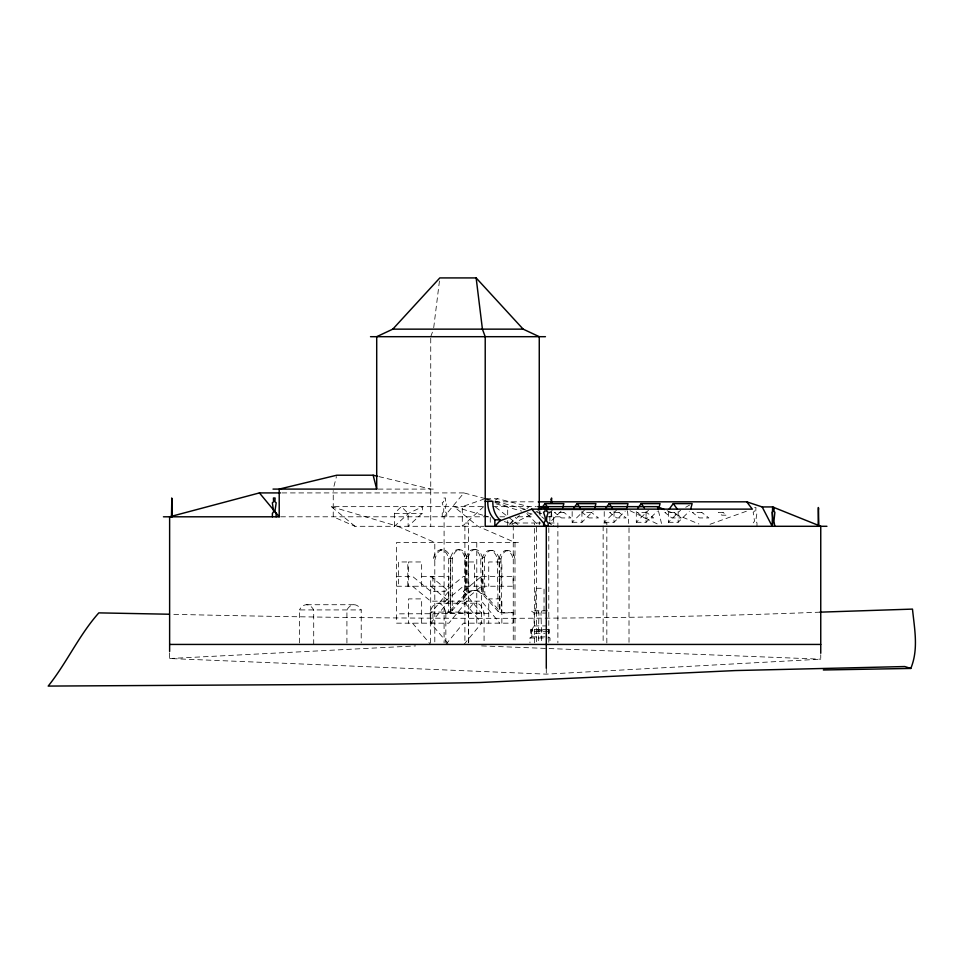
<?xml version="1.0" encoding="UTF-8"?>
<svg xmlns="http://www.w3.org/2000/svg" width="964" height="964" viewBox="0 0 964 964"><rect width="100%" height="100%" fill="white"/><g stroke="black" fill="none" stroke-linecap="round" stroke-linejoin="round"><path stroke-width="0.72" stroke-dasharray="4.82 3.62" d="M394.493 526.296L394.493 513.378L401.313 506.654L408.121 513.378L408.121 526.296L422.172 513.378L422.666 506.654L408.543 513.378L394.493 526.296L355.005 526.296L333.243 516.8L333.243 490.556M433.716 327.676L439.464 280.849M551.3 511.703L551.034 516.8L551.408 516.198L553.673 516.8L553.673 526.296M333.954 486.314L336.448 476.602M430.739 336.689L432.607 331.652M542.045 610.827L540.997 613.044L541.72 642.831M547.444 610.827L531.152 610.827L534.128 613.044L534.128 625.913L531.863 629.48L531.863 636.879L529.959 638.023L529.959 642.831M448.802 591.281L448.802 601.162L430.715 623.166L430.691 576.352L448.802 591.281L430.715 613.297L430.715 623.166L448.706 644.434M466.974 601.162L448.875 623.166L396.578 623.166L396.578 542.455L518.644 542.455M445.85 644.434L463.395 623.166L513.113 623.166L513.113 612.706L501.858 613.056M464.009 644.434L481.566 623.166L481.566 576.352L463.443 591.281L463.443 601.162L481.566 623.166M485.41 498.641L463.889 492.917L444.091 516.8L444.091 642.94M446.995 613.851L448.694 611.887L448.694 558.578A14.617 8.411 -90 0 0 440.44 549.829A14.617 8.411 -90 0 0 432.908 560.337L434.8 560.337A14.617 8.411 -90 0 1 442.331 549.829A14.617 8.411 -90 0 1 450.586 558.578L450.586 611.887L448.887 613.851M509.703 524.042L515.692 517.307M450.357 610.357L465.118 594.125L465.118 558.578A13.701 7.881 -90 0 0 457.743 549.685A13.701 7.881 -90 0 0 450.357 558.578L450.357 610.357L452.261 610.357L467.01 594.125L467.01 558.578A13.701 7.881 -90 0 0 459.635 549.685L457.743 549.685M549.239 513.246L552.288 510.221M561.048 511.233L549.866 522.283L549.866 511.571M572.158 511.571L572.158 522.283L584.365 510.221M572.158 522.283L581.931 522.283L593.125 511.233M604.223 511.571L604.223 522.283L616.43 510.221M604.223 522.283L614.008 522.283L625.19 511.233M636.3 511.571L636.3 522.283L648.507 510.221M636.3 522.283L646.073 522.283L657.267 511.233M668.365 511.571L668.365 522.283L680.572 510.221M668.365 522.283L678.15 522.283L689.332 511.233M483.651 506.654L462.298 526.296L462.298 506.654L483.579 499.219M509.836 524.332L519.451 515.499M526.922 508.618L529.055 506.654L497.725 498.725L486.41 498.725M445.272 601.162L463.395 586.233L513.113 586.233L513.113 576.352L474.637 576.352M463.443 601.162L481.566 586.233M685.717 507.293L689.573 505.088M495.159 500.159L497.725 498.725M511.703 524.271L541.009 509.438M710.046 524.271L746.678 511.149M169.628 652.881L169.628 658.52L546.287 674.137L820.75 659.171L820.75 654.749M169.628 658.52L415.592 645.904M819.978 612.164C603.729 620.756 387.227 619.274 170.905 614.273M488.736 613.478L396.578 613.851M378.201 489.097L433.294 489.097M281.97 492.917L463.889 492.917M494.797 501.822L536.779 501.822M355.005 526.296L331.327 506.654L483.928 506.654M492.905 506.654L536.285 506.654M522.681 509.438L525.501 509.438M394.493 513.378L422.172 513.378M280.681 516.8L489.941 516.8M499.942 516.8L506.329 516.8M517.921 516.8L534.646 516.8M546.913 516.8L559.855 516.8M540.876 523.006L536.623 523.006L536.623 642.94M549.372 523.006L557.879 523.006L557.879 642.94M753.246 522.874L754.523 521.187L753.173 512.258L754.451 511.282L754.282 507.498L755.945 507.498L755.788 511.282L757.053 512.258L755.716 521.187L756.981 522.874L756.981 526.296M331.327 506.654L397.722 526.296L483.904 526.296M474.059 549.564L475.951 549.564A13.4 7.712 -90 0 1 482.615 558.855L483.145 593.619L481.253 593.619A28.089 16.159 90 0 0 466.998 592.872L466.552 556.662A13.4 7.712 -90 0 1 474.059 549.564A13.4 7.712 -90 0 1 480.723 558.855L481.253 593.619M440.44 549.829L442.331 549.829M490.23 550.444L492.122 550.444A14.617 8.411 -90 0 1 499.328 559.156L500.003 611.405L498.111 611.405L482.94 594.68L482.482 557.614A14.617 8.411 -90 0 1 490.23 550.444A14.617 8.411 -90 0 1 497.424 559.156L498.111 611.405M506.088 550.54L507.98 550.54A13.122 7.555 -90 0 1 515.005 558.855L513.113 558.855A13.122 7.555 -90 0 0 506.088 550.54A13.122 7.555 -90 0 0 499.063 558.855L499.726 612.706L515.005 612.706M466.552 556.662L468.444 556.662A13.4 7.712 -90 0 1 475.951 549.564M482.482 557.614L484.374 557.614A14.617 8.411 -90 0 1 492.122 550.444M448.694 558.578L452.261 558.578A13.701 7.881 -90 0 1 459.635 549.685M465.118 558.578L467.01 558.578M480.723 558.855L482.615 558.855M499.063 558.855L500.955 558.855A13.122 7.555 -90 0 1 507.98 550.54M497.424 559.156L499.328 559.156M396.578 576.352L412.52 576.352L430.643 591.281L445.272 591.281L463.395 576.352L465.407 576.352M421.654 576.352L448.85 576.352L448.85 586.233L396.578 586.233M474.18 590.366L476.071 590.366M466.998 592.872L468.89 592.872A28.089 16.159 90 0 1 483.145 593.619M465.118 594.125L467.01 594.125M482.94 594.68L484.832 594.68L500.003 611.405M430.534 642.988L430.185 612.092A14.629 8.423 -90 0 1 438.174 603.223L476.397 603.223A14.629 8.423 -90 0 1 484.073 612.887L484.073 642.94M306.564 604.729L354.065 604.729M299.418 642.94L299.418 609.923L361.211 609.923L361.211 642.94M448.694 611.887L450.586 611.887M430.185 612.092L468.408 612.092A14.629 8.423 -90 0 1 476.397 603.223M438.174 603.223A14.629 8.423 -90 0 1 445.85 612.887L484.073 612.887M534.128 613.044L545.817 613.044M534.128 625.913L545.817 625.913M547.805 629.48L530.73 629.48L530.73 633.264L545.118 633.264M548.094 629.48L549.227 629.48L549.227 633.264L548.094 633.264M548.058 631.287L531.128 631.287L531.128 629.48M531.863 636.879L546.745 636.879M529.959 638.023L547.239 638.023M481.614 645.904L820.75 659.171M378.9 476.602L430.739 489.097M486.844 499.027L494.014 500.931M495.448 501.316L525.573 509.329M537.056 512.39L542.792 513.908M495.942 503.835L521.681 511.113M527.404 512.728L533.116 514.342M482.771 515.198L454.008 506.654L477.927 526.296L515.005 542.455L515.005 641.554M484.205 515.62L488.519 516.909M504.341 521.596L512.969 524.163M485 498.725L489.254 500.208M494.93 502.196L507.703 506.654L507.703 515.077M667.112 510.703L698.888 523.982M397.722 526.296L434.8 542.455L434.8 642.988M630.058 510.727L658.159 524.344M548.094 636.879L549.998 638.023L549.998 642.831M495.568 507.112L506.871 515.921M509.113 517.668L517.957 524.573M541.696 516.764L543.877 518.499M551.492 524.561L549.311 522.825L551.516 524.573M430.691 586.233L448.802 601.162M412.52 586.233L430.643 601.162L481.602 601.162L499.726 623.166M526.826 513.655L537.189 524.187M412.544 623.166L430.547 644.434M463.443 591.281L481.566 613.297M551.408 516.198L551.818 516.8L551.553 511.703M537.9 610.827L538.96 613.044L538.237 642.831M658.46 510.872L661.497 523.488M627.516 510.836L628.745 523.488M500.955 558.855L501.617 612.706M484.374 557.614L484.832 594.68M468.444 556.662L468.89 592.872M468.408 612.092L468.757 642.964M678.15 511.571L678.15 522.283M646.073 511.571L646.073 522.283M629.01 527.79L629.01 642.94M614.008 511.571L614.008 522.283M606.838 642.94L606.838 523.006L603.139 523.006L603.139 642.94M581.931 511.571L581.931 522.283M548.805 527.79L548.805 642.94M548.299 629.48L548.299 633.264M546.287 668.197L546.287 674.137M544.033 610.827L544.033 588.269L535.755 588.269L535.755 610.827M542.069 629.48L542.069 631.287M540.647 629.48L540.647 631.287M540.093 511.571L540.093 515.583M539.262 511.245L539.262 514.258M539.262 521.777L539.262 524.79M539.298 629.48L539.298 631.287M537.876 629.48L537.876 631.287M534.514 642.94L534.514 523.006L513.258 523.006L513.258 642.94M532.14 629.48L532.14 631.287M532.044 629.48L532.044 631.287M531.646 629.48L531.646 633.264M507.703 520.681L507.703 526.296M501.858 586.233L501.858 561.964L488.736 561.964L488.736 586.233M501.858 623.166L501.858 598.897L488.736 598.897L488.736 623.166M499.726 576.352L499.726 586.233M490.266 517.475L490.266 524.826M476.782 542.455L476.782 623.166M474.637 586.233L474.637 561.964L465.407 561.964L465.407 586.233M468.588 642.94L468.588 523.006L464.901 523.006L464.901 642.94M452.261 558.578L452.261 610.357M445.85 612.887L445.85 642.988M432.908 576.352L432.908 586.233M432.908 613.851L432.908 623.166M430.739 338.183L430.739 526.296M421.654 586.233L421.654 561.964L408.531 561.964L408.531 586.233M421.654 623.166L421.654 598.897L408.531 598.897L408.531 623.166M407.796 586.233L407.796 561.964L398.566 561.964L398.566 586.233M346.919 642.94L346.919 609.923A17.448 10.038 90 0 1 361.211 609.923M313.71 644.434L313.71 609.923A17.448 10.038 -90 0 0 299.418 609.923M442.235 513.39L442.235 516.8L444.597 516.198L446.73 516.8L446.73 513.39L445.199 511.703L445.272 507.63L446.826 502.762L445.296 501.798L445.488 498.002L443.488 498.002L443.681 501.798L442.151 502.762L443.705 507.63L443.765 511.703L442.235 513.39M563.892 512.438L554.469 512.438L561.47 517.933L570.893 517.933L563.892 512.438M591.486 512.438L582.063 512.438L589.064 517.933L598.487 517.933L591.486 512.438M619.069 512.438L609.646 512.438L616.647 517.933L626.07 517.933L619.069 512.438M646.663 512.438L637.24 512.438L644.241 517.933L653.664 517.933L646.663 512.438M674.246 512.438L664.823 512.438L671.824 517.933L681.247 517.933L674.246 512.438M701.828 512.438L692.417 512.438L699.418 517.933L708.841 517.933L701.828 512.438M723.048 512.438L718.337 512.438L721.843 515.186L726.555 515.186L723.048 512.438"/><path stroke-width="1.45" d="M762.163 506.931L772.2 526.296L772.586 506.931L762.163 506.931L746.702 501.822L538.274 501.822M171.797 499.473L171.484 516.8L171.893 516.198L172.267 516.8L171.7 498.002L172.05 499.473M551.251 499.473L551.601 498.002L551.022 502.762M818.424 508.956L818.111 526.296L818.569 525.416L818.894 526.296L818.328 507.498L818.677 508.956M823.352 669.98L910.787 668.438C918.728 649.326 914.487 628.962 912.486 609.103L819.978 612.164M562.783 507.582L563.868 503.63L544.973 503.63L541.72 508.028M594.86 507.582L595.933 503.63L577.05 503.63L573.785 508.028M626.925 507.582L627.998 503.63L609.115 503.63L605.862 508.028M658.99 507.582L660.075 503.63L641.193 503.63L637.927 508.028M690.706 508.908L692.14 503.63L673.258 503.63L669.185 509.125M273.017 489.097L376.707 489.097L376.707 336.689L392.794 329.146L439.813 277.921L476.144 277.921L523.163 329.146L539.262 336.689L539.262 509.739M746.702 501.822L752.318 509.137L531.73 509.137L499.894 520.873L494.857 526.296L494.857 519.825A21.341 17.46 -90 0 1 487.832 501.328M545.564 525.44L543.648 526.296L543.648 522.874L545.178 521.187L545.106 517.114L543.551 512.258L545.082 511.282L544.889 507.498L546.889 507.498L546.696 511.282L548.227 512.258L546.672 517.114L546.612 521.187L548.142 522.874L548.142 526.296L545.564 525.44L546.287 526.296L546.287 668.197M280.464 492.917L259.424 492.917L169.628 516.8L169.628 651.483M392.794 329.146L523.163 329.146M370.513 336.689L545.443 336.689M377.454 476.252L373.14 475.216L336.81 475.216L279.211 489.097L279.211 516.8L163.446 516.8M485.217 501.328L492.869 501.328A21.341 17.46 90 0 0 499.894 519.825L499.894 520.873M537.779 506.654L657.448 506.654L664.353 509.546M538.189 509.438L541.009 509.438L541.298 506.654L547.046 509.438L627.383 509.438M494.857 519.825L499.894 519.825M826.931 526.296L485.217 526.296L485.217 336.689L482.422 329.146L476.144 277.921M169.628 644.434L820.75 644.434M169.411 614.237L98.822 612.875C78.952 635.18 66.769 662.871 48.2 686.079L393.445 684.115L479.614 682.536L735.52 670.558L904.774 666.546L910.787 668.438M772.586 506.931L820.75 526.296L820.75 653.279M531.73 509.137L544.636 524.356M259.424 492.917L279.211 516.8M673.258 503.63L677.331 509.125M641.193 503.63L644.446 508.028M609.115 503.63L612.381 508.028M577.05 503.63L580.304 508.028M544.973 503.63L548.239 508.028M551.83 502.762L551.504 499.473M373.14 475.216L376.707 489.097M657.448 506.654L658.123 509.462M774.827 526.296L773.935 521.187L774.875 512.258L773.984 511.282L774.092 507.498L772.923 507.498L773.044 511.282L772.14 512.258L773.092 521.187L772.2 526.296M276.126 516.8L276.126 513.39L274.861 511.703L276.198 502.762L274.933 501.798L275.089 498.002L273.427 498.002L273.583 501.798L272.318 502.762L273.668 511.703L272.39 513.39L272.39 516.8"/></g></svg>
